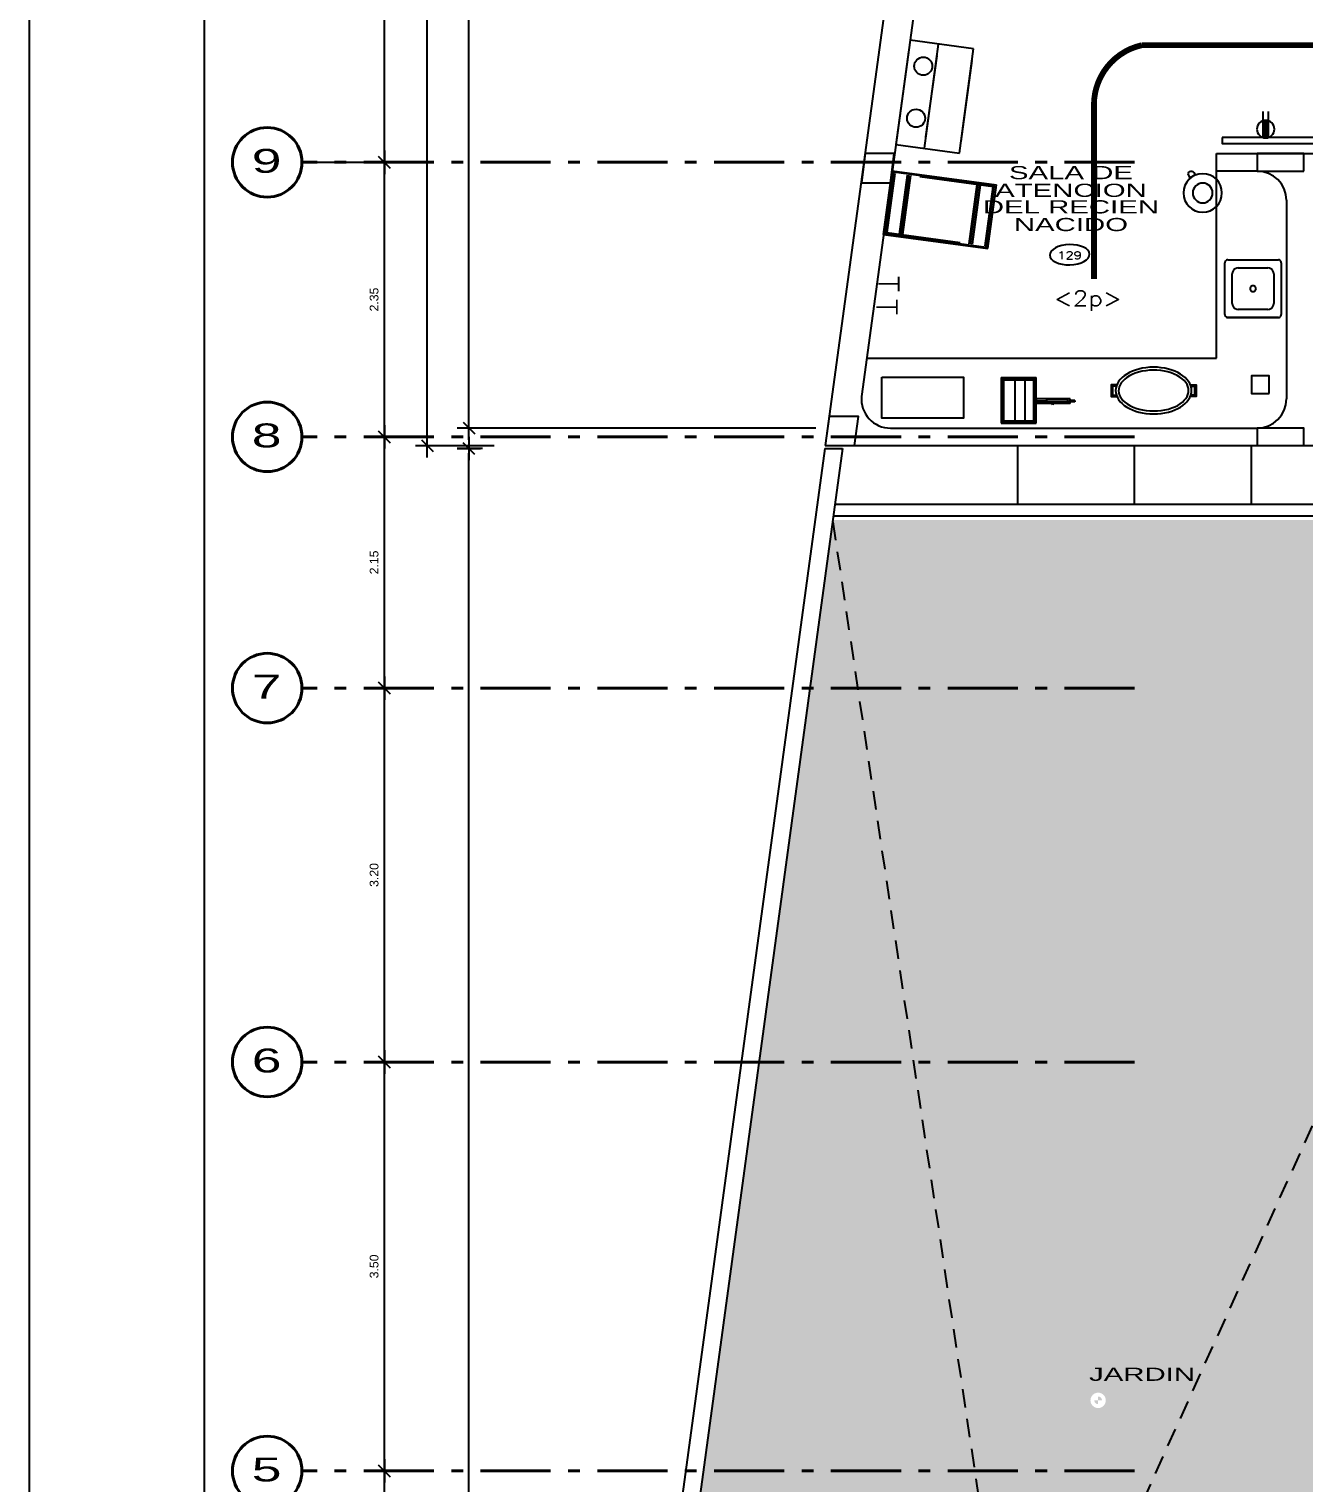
# Model space of a CAD drawing. Header units: millimetres. Extents: x 791 to 2661, y 209 to 602.
# Drawn here: x 1152.32 to 1163.23, y 530.95 to 543.39 of the extents above; entities that cross this region are included whole.
import ezdxf
from ezdxf.enums import TextEntityAlignment as Align

# ---------------------------------------------------------------- set-up
doc = ezdxf.new("R2010")
doc.units = ezdxf.units.MM
doc.header["$LTSCALE"] = 0.1
doc.header["$PDMODE"] = 3
for name, pattern in [('ACAD_ISO10W100', [18, 12, -3, 0, -3]), ('DASHDOT', [1, 0.5, -0.25, 0, -0.25]), ('DASHED2', [9.525, 6.35, -3.175]), ('HIDDEN', [9.525, 6.35, -3.175]), ('TRAZOS2', [0.375, 0.25, -0.125])]:
    doc.linetypes.add(name, pattern=pattern)
for name, color, linetype in [('01', 1, 'Continuous'), ('01-COTAS EJE', 1, 'Continuous'), ('02', 8, 'Continuous'), ('06', 1, 'Continuous'), ('1TEXTO-05', 5, 'Continuous'), ('COLUMNAS', 1, 'Continuous'), ('Equipamiento', 1, 'Continuous'), ('evacuacion', 70, 'TRAZOS2'), ('N-AMB', 2, 'Continuous'), ('Pisos', 253, 'Continuous'), ('PLANTAS', 85, 'Continuous'), ('Proyecciones', 9, 'HIDDEN'), ('Sanitarios', 1, 'Continuous'), ('texto seguridad', 120, 'Continuous')]:
    doc.layers.add(name, color=color, linetype=linetype)
doc.layers.add('EJES', color=1, linetype='DASHDOT', lineweight=40)
doc.styles.add('0', font='romans.SHX', dxfattribs={"width": 1.5})
doc.styles.add('LUNA', font='romans.shx', dxfattribs={"width": 1.5})
doc.styles.add('ROMANS', font='', dxfattribs={"oblique": 1, "height": 0.075})
doc.styles.get('ROMANS').set_extended_font_data('Arial')
doc.dimstyles.new('COTAS 50', dxfattribs={"dimscale": 2, "dimtxt": 1.5, "dimasz": 0.02, "dimexe": 0.05, "dimexo": 0.05, "dimgap": 0.025, "dimtad": 3, "dimzin": 4, "dimdsep": 46, "dimtxsty": 'ROMANS', "dimblk": 'LLL', "dimcen": 0, "dimdle": 0.18, "dimclrd": 256, "dimclre": 1, "dimclrt": 3, "dimadec": 0, "dimazin": 0, "dimtfac": 1, "dimtix": 1, "dimtofl": 0, "dimtmove": 1, "dimatfit": 3, "dimldrblk": 'OPEN90', "dimfxl": 0.18, "dimtolj": 1, "dimtzin": 0, "dimarcsym": 0})

# ---------------------------------------------------------------- blocks, each defined once
blk = doc.blocks.new('A$C0B1D1412')
for p, q in [((-0.271, 0.219), (-0.272, 0.212)), ((-0.272, 0.212), (-0.271, 0.219)), ((-0.272, -0.22), (-0.272, 0.212)), ((-0.272, 0.212), (-0.272, 0.212)), ((-0.272, 0.212), (-0.272, -0.22)), ((-0.268, 0.225), (-0.271, 0.219)), ((-0.271, 0.219), (-0.268, 0.225)), ((-0.264, 0.23), (-0.268, 0.225)), ((-0.268, 0.225), (-0.264, 0.23)), ((-0.259, 0.234), (-0.264, 0.23)), ((-0.264, 0.23), (-0.259, 0.234)), ((-0.253, 0.237), (-0.259, 0.234)), ((-0.246, 0.237), (-0.253, 0.237)), ((-0.246, 0.237), (0.196, 0.237)), ((-0.201, 0.137), (-0.203, 0.124)), ((-0.196, 0.149), (-0.201, 0.137)), ((-0.188, 0.16), (-0.196, 0.149)), ((-0.177, 0.168), (-0.188, 0.16)), ((-0.165, 0.173), (-0.177, 0.168)), ((-0.152, 0.175), (-0.165, 0.173)), ((-0.152, 0.175), (0.102, 0.175)), ((0.115, 0.173), (0.102, 0.175)), ((0.127, 0.168), (0.115, 0.173)), ((0.138, 0.16), (0.127, 0.168)), ((0.146, 0.149), (0.138, 0.16)), ((0.151, 0.137), (0.146, 0.149)), ((0.153, 0.124), (0.151, 0.137)), ((0.203, 0.237), (0.196, 0.237)), ((0.209, 0.234), (0.203, 0.237)), ((0.214, 0.23), (0.209, 0.234)), ((0.218, 0.225), (0.214, 0.23)), ((0.221, 0.219), (0.218, 0.225)), ((0.222, 0.212), (0.221, 0.219)), ((0.222, 0.212), (0.222, -0.22)), ((-0.203, -0.13), (-0.203, 0.124)), ((-0.203, 0.124), (-0.203, 0.124)), ((-0.047, 0.009), (-0.05, 0.003)), ((-0.05, 0.003), (-0.05, -0.003)), ((-0.043, 0.015), (-0.047, 0.009)), ((-0.038, 0.019), (-0.043, 0.015)), ((-0.032, 0.021), (-0.038, 0.019)), ((-0.025, 0.022), (-0.032, 0.021)), ((-0.018, 0.021), (-0.025, 0.022)), ((-0.012, 0.019), (-0.018, 0.021)), ((-0.007, 0.015), (-0.012, 0.019)), ((-0.003, 0.009), (-0.007, 0.015)), ((0, 0.003), (-0.003, 0.009)), ((0, -0.003), (0, 0.003)), ((0.153, 0.124), (0.153, -0.13)), ((-0.05, -0.003), (-0.05, -0.003)), ((-0.05, -0.003), (-0.05, -0.01)), ((-0.05, -0.01), (-0.047, -0.016)), ((-0.047, -0.016), (-0.043, -0.021)), ((-0.043, -0.021), (-0.038, -0.025)), ((-0.038, -0.025), (-0.032, -0.028)), ((-0.032, -0.028), (-0.025, -0.029)), ((-0.025, -0.029), (-0.018, -0.028)), ((-0.018, -0.028), (-0.012, -0.025)), ((-0.012, -0.025), (-0.007, -0.021)), ((-0.007, -0.021), (-0.003, -0.016)), ((-0.003, -0.016), (0, -0.01)), ((0, -0.01), (0, -0.003)), ((-0.272, -0.22), (-0.271, -0.226)), ((-0.271, -0.226), (-0.268, -0.232)), ((-0.268, -0.232), (-0.264, -0.238)), ((-0.264, -0.238), (-0.259, -0.242)), ((-0.259, -0.242), (-0.253, -0.244)), ((-0.253, -0.244), (-0.246, -0.245)), ((0.196, -0.245), (-0.246, -0.245)), ((-0.203, -0.13), (-0.201, -0.143)), ((-0.201, -0.143), (-0.196, -0.156)), ((-0.196, -0.156), (-0.188, -0.166)), ((-0.188, -0.166), (-0.177, -0.174)), ((-0.177, -0.174), (-0.165, -0.179)), ((-0.165, -0.179), (-0.152, -0.181)), ((0.102, -0.181), (-0.152, -0.181)), ((0.102, -0.181), (0.115, -0.179)), ((0.115, -0.179), (0.127, -0.174)), ((0.127, -0.174), (0.138, -0.166)), ((0.138, -0.166), (0.146, -0.156)), ((0.146, -0.156), (0.151, -0.143)), ((0.151, -0.143), (0.153, -0.13)), ((0.153, -0.13), (0.153, -0.13)), ((0.196, -0.245), (0.203, -0.244)), ((0.203, -0.244), (0.209, -0.242)), ((0.209, -0.242), (0.214, -0.238)), ((0.214, -0.238), (0.218, -0.232)), ((0.218, -0.232), (0.221, -0.226)), ((0.221, -0.226), (0.222, -0.22)), ((0.222, -0.22), (0.222, -0.22))]:
    blk.add_line(p, q)
blk = doc.blocks.new('LLL')
for p, q in [((2.5, 0), (-2.5, 0)), ((0, 2.5), (0, -2.5))]:
    blk.add_line(p, q)
at = {"color": 3}
blk.add_line((-1.25, -1.25), (1.25, 1.25), dxfattribs=at)
at = {"layer": 'Defpoints', "color": 0, "linetype": 'ByBlock'}
blk.add_point((0, 0), dxfattribs=at)
blk.add_point((0, 0), dxfattribs=at)
blk = doc.blocks.new('*D160')
at = {"layer": '01-COTAS EJE', "color": 1, "lineweight": -2, "ltscale": 0.15, "transparency": 16777216}
for p, q in [((1155.508, 531.054), (1155.258, 531.054)), ((1155.608, 529.704), (1155.258, 529.704))]:
    blk.add_line(p, q, dxfattribs=at)
at = {"layer": '01-COTAS EJE', "lineweight": -2, "ltscale": 0.15, "transparency": 16777216}
blk.add_line((1155.358, 529.744), (1155.358, 531.014), dxfattribs=at)
at = {"layer": 'Defpoints', "color": 0, "ltscale": 0.15, "transparency": 16777216}
for p in [(1155.358, 531.054), (1155.608, 531.054), (1155.708, 529.704)]:
    blk.add_point(p, dxfattribs=at)
at = {"layer": '01-COTAS EJE', "lineweight": -2, "ltscale": 0.15, "transparency": 16777216, "xscale": 0.04, "yscale": 0.04, "zscale": 0.04}
for p, rotation in [((1155.358, 531.054), 90), ((1155.358, 529.704), 270)]:
    blk.add_blockref('LLL', p, dxfattribs=dict(at, rotation=rotation))
at = {"layer": '01-COTAS EJE', "color": 3, "ltscale": 0.15, "transparency": 16777216, "insert": (1155.27, 530.379), "char_height": 0.075, "attachment_point": 5, "rotation": 90, "style": 'ROMANS'}
blk.add_mtext('\\A1;1.35', dxfattribs=at)
blk = doc.blocks.new('_OPEN90')
at = {"color": 0, "linetype": 'ByBlock', "ltscale": 0.7}
for p, q in [((0, 0), (-1, 0)), ((-0.5, 0.5), (0, 0)), ((0, 0), (-0.5, -0.5))]:
    blk.add_line(p, q, dxfattribs=at)
blk = doc.blocks.new('*D161')
at = {"layer": '01-COTAS EJE', "color": 1, "lineweight": -2, "ltscale": 0.15, "transparency": 16777216}
for p, q in [((1155.283, 534.554), (1155.258, 534.554)), ((1155.508, 531.054), (1155.258, 531.054))]:
    blk.add_line(p, q, dxfattribs=at)
at = {"layer": '01-COTAS EJE', "lineweight": -2, "ltscale": 0.15, "transparency": 16777216}
blk.add_line((1155.358, 531.094), (1155.358, 534.514), dxfattribs=at)
at = {"layer": 'Defpoints', "color": 0, "ltscale": 0.15, "transparency": 16777216}
for p in [(1155.358, 534.554), (1155.383, 534.554), (1155.608, 531.054)]:
    blk.add_point(p, dxfattribs=at)
at = {"layer": '01-COTAS EJE', "lineweight": -2, "ltscale": 0.15, "transparency": 16777216, "xscale": 0.04, "yscale": 0.04, "zscale": 0.04}
for p, rotation in [((1155.358, 534.554), 90), ((1155.358, 531.054), 270)]:
    blk.add_blockref('LLL', p, dxfattribs=dict(at, rotation=rotation))
at = {"layer": '01-COTAS EJE', "color": 3, "ltscale": 0.15, "transparency": 16777216, "insert": (1155.27, 532.804), "char_height": 0.075, "attachment_point": 5, "rotation": 90, "style": 'ROMANS'}
blk.add_mtext('\\A1;3.50', dxfattribs=at)
blk = doc.blocks.new('*D162')
at = {"layer": '01-COTAS EJE', "lineweight": -2, "ltscale": 0.15, "transparency": 16777216}
blk.add_line((1155.358, 534.594), (1155.358, 537.714), dxfattribs=at)
at = {"layer": '01-COTAS EJE', "color": 1, "lineweight": -2, "ltscale": 0.15, "transparency": 16777216}
blk.add_line((1155.283, 534.554), (1155.258, 534.554), dxfattribs=at)
at = {"layer": 'Defpoints', "color": 0, "ltscale": 0.15, "transparency": 16777216}
for p in [(1155.358, 537.754), (1155.358, 537.754), (1155.383, 534.554)]:
    blk.add_point(p, dxfattribs=at)
at = {"layer": '01-COTAS EJE', "lineweight": -2, "ltscale": 0.15, "transparency": 16777216, "xscale": 0.04, "yscale": 0.04, "zscale": 0.04}
for p, rotation in [((1155.358, 537.754), 90), ((1155.358, 534.554), 270)]:
    blk.add_blockref('LLL', p, dxfattribs=dict(at, rotation=rotation))
at = {"layer": '01-COTAS EJE', "color": 3, "ltscale": 0.15, "transparency": 16777216, "insert": (1155.27, 536.154), "char_height": 0.075, "attachment_point": 5, "rotation": 90, "style": 'ROMANS'}
blk.add_mtext('\\A1;3.20', dxfattribs=at)
blk = doc.blocks.new('*D163')
at = {"layer": '01-COTAS EJE', "color": 1, "lineweight": -2, "ltscale": 0.15, "transparency": 16777216}
blk.add_line((1155.358, 539.904), (1155.258, 539.904), dxfattribs=at)
at = {"layer": '01-COTAS EJE', "lineweight": -2, "ltscale": 0.15, "transparency": 16777216}
blk.add_line((1155.358, 537.794), (1155.358, 539.864), dxfattribs=at)
at = {"layer": 'Defpoints', "color": 0, "ltscale": 0.15, "transparency": 16777216}
for p in [(1155.358, 539.904), (1155.458, 539.904), (1155.358, 537.754)]:
    blk.add_point(p, dxfattribs=at)
at = {"layer": '01-COTAS EJE', "lineweight": -2, "ltscale": 0.15, "transparency": 16777216, "xscale": 0.04, "yscale": 0.04, "zscale": 0.04}
for p, rotation in [((1155.358, 539.904), 90), ((1155.358, 537.754), 270)]:
    blk.add_blockref('LLL', p, dxfattribs=dict(at, rotation=rotation))
at = {"layer": '01-COTAS EJE', "color": 3, "ltscale": 0.15, "transparency": 16777216, "insert": (1155.27, 538.829), "char_height": 0.075, "attachment_point": 5, "rotation": 90, "style": 'ROMANS'}
blk.add_mtext('\\A1;2.15', dxfattribs=at)
blk = doc.blocks.new('*D202')
at = {"layer": '01-COTAS EJE', "color": 1, "lineweight": -2, "ltscale": 0.15, "transparency": 16777216}
for p, q in [((1154.752, 542.254), (1155.458, 542.254)), ((1155.358, 539.904), (1155.258, 539.904))]:
    blk.add_line(p, q, dxfattribs=at)
at = {"layer": '01-COTAS EJE', "lineweight": -2, "ltscale": 0.15, "transparency": 16777216}
blk.add_line((1155.358, 539.944), (1155.358, 542.214), dxfattribs=at)
at = {"layer": 'Defpoints', "color": 0, "ltscale": 0.15, "transparency": 16777216}
for p in [(1154.652, 542.254), (1155.358, 542.254), (1155.458, 539.904)]:
    blk.add_point(p, dxfattribs=at)
at = {"layer": '01-COTAS EJE', "lineweight": -2, "ltscale": 0.15, "transparency": 16777216, "xscale": 0.04, "yscale": 0.04, "zscale": 0.04}
for p, rotation in [((1155.358, 542.254), 90), ((1155.358, 539.904), 270)]:
    blk.add_blockref('LLL', p, dxfattribs=dict(at, rotation=rotation))
at = {"layer": '01-COTAS EJE', "color": 3, "ltscale": 0.15, "transparency": 16777216, "insert": (1155.27, 541.079), "char_height": 0.075, "attachment_point": 5, "rotation": 90, "style": 'ROMANS'}
blk.add_mtext('\\A1;2.35', dxfattribs=at)
blk = doc.blocks.new('*D203')
at = {"layer": '01-COTAS EJE', "lineweight": -2, "ltscale": 0.15, "transparency": 16777216}
blk.add_line((1155.358, 542.294), (1155.358, 545.164), dxfattribs=at)
at = {"layer": '01-COTAS EJE', "color": 1, "lineweight": -2, "ltscale": 0.15, "transparency": 16777216}
blk.add_line((1154.752, 542.254), (1155.458, 542.254), dxfattribs=at)
at = {"layer": 'Defpoints', "color": 0, "ltscale": 0.15, "transparency": 16777216}
for p in [(1155.358, 545.204), (1155.358, 545.204), (1154.652, 542.254)]:
    blk.add_point(p, dxfattribs=at)
at = {"layer": '01-COTAS EJE', "lineweight": -2, "ltscale": 0.15, "transparency": 16777216, "xscale": 0.04, "yscale": 0.04, "zscale": 0.04}
for p, rotation in [((1155.358, 545.204), 90), ((1155.358, 542.254), 270)]:
    blk.add_blockref('LLL', p, dxfattribs=dict(at, rotation=rotation))
at = {"layer": '01-COTAS EJE', "color": 3, "ltscale": 0.15, "transparency": 16777216, "insert": (1155.27, 543.729), "char_height": 0.075, "attachment_point": 5, "rotation": 90, "style": 'ROMANS'}
blk.add_mtext('\\A1;2.95', dxfattribs=at)
blk = doc.blocks.new('*D165')
at = {"layer": '01-COTAS EJE', "color": 1, "lineweight": -2, "ltscale": 0.15, "transparency": 16777216}
for p, q in [((1156.404, 548.538), (1155.625, 548.538)), ((1156.299, 539.829), (1155.625, 539.829))]:
    blk.add_line(p, q, dxfattribs=at)
at = {"layer": '01-COTAS EJE', "lineweight": -2, "ltscale": 0.15, "transparency": 16777216}
blk.add_line((1155.725, 539.869), (1155.725, 548.498), dxfattribs=at)
at = {"layer": 'Defpoints', "color": 0, "ltscale": 0.15, "transparency": 16777216}
for p in [(1155.725, 548.538), (1156.504, 548.538), (1156.399, 539.829)]:
    blk.add_point(p, dxfattribs=at)
at = {"layer": '01-COTAS EJE', "lineweight": -2, "ltscale": 0.15, "transparency": 16777216, "xscale": 0.04, "yscale": 0.04, "zscale": 0.04}
for p, rotation in [((1155.725, 548.538), 90), ((1155.725, 539.829), 270)]:
    blk.add_blockref('LLL', p, dxfattribs=dict(at, rotation=rotation))
at = {"layer": '01-COTAS EJE', "color": 3, "ltscale": 0.15, "transparency": 16777216, "insert": (1155.636, 544.184), "char_height": 0.075, "attachment_point": 5, "rotation": 90, "style": 'ROMANS'}
blk.add_mtext('\\A1;8.71', dxfattribs=at)
blk = doc.blocks.new('*D206')
at = {"layer": '01-COTAS EJE', "color": 1, "lineweight": -2, "ltscale": 0.15, "transparency": 16777216}
for p, q in [((1156.197, 539.804), (1155.982, 539.804)), ((1156.311, 518.758), (1155.982, 518.758))]:
    blk.add_line(p, q, dxfattribs=at)
at = {"layer": '01-COTAS EJE', "lineweight": -2, "ltscale": 0.15, "transparency": 16777216}
blk.add_line((1156.082, 518.798), (1156.082, 539.764), dxfattribs=at)
at = {"layer": 'Defpoints', "color": 0, "ltscale": 0.15, "transparency": 16777216}
for p in [(1156.082, 539.804), (1156.297, 539.804), (1156.411, 518.758)]:
    blk.add_point(p, dxfattribs=at)
at = {"layer": '01-COTAS EJE', "lineweight": -2, "ltscale": 0.15, "transparency": 16777216, "xscale": 0.04, "yscale": 0.04, "zscale": 0.04}
for p, rotation in [((1156.082, 539.804), 90), ((1156.082, 518.758), 270)]:
    blk.add_blockref('LLL', p, dxfattribs=dict(at, rotation=rotation))
at = {"layer": '01-COTAS EJE', "color": 3, "ltscale": 0.15, "transparency": 16777216, "insert": (1155.994, 529.281), "char_height": 0.075, "attachment_point": 5, "rotation": 90, "style": 'ROMANS'}
blk.add_mtext('\\A1;21.05', dxfattribs=at)
blk = doc.blocks.new('*D207')
at = {"layer": '01-COTAS EJE', "color": 1, "lineweight": -2, "ltscale": 0.15, "transparency": 16777216}
for p, q in [((1160.187, 548.288), (1155.982, 548.288)), ((1159.053, 539.979), (1155.982, 539.979))]:
    blk.add_line(p, q, dxfattribs=at)
at = {"layer": '01-COTAS EJE', "lineweight": -2, "ltscale": 0.15, "transparency": 16777216}
blk.add_line((1156.082, 540.019), (1156.082, 548.248), dxfattribs=at)
at = {"layer": 'Defpoints', "color": 0, "ltscale": 0.15, "transparency": 16777216}
for p in [(1156.082, 548.288), (1160.287, 548.288), (1159.153, 539.979)]:
    blk.add_point(p, dxfattribs=at)
at = {"layer": '01-COTAS EJE', "lineweight": -2, "ltscale": 0.15, "transparency": 16777216, "xscale": 0.04, "yscale": 0.04, "zscale": 0.04}
for p, rotation in [((1156.082, 548.288), 90), ((1156.082, 539.979), 270)]:
    blk.add_blockref('LLL', p, dxfattribs=dict(at, rotation=rotation))
at = {"layer": '01-COTAS EJE', "color": 3, "ltscale": 0.15, "transparency": 16777216, "insert": (1155.993, 544.134), "char_height": 0.075, "attachment_point": 5, "rotation": 90, "style": 'ROMANS'}
blk.add_mtext('\\A1;8.31', dxfattribs=at)
blk = doc.blocks.new('MP-3')
for points in [[(-0.315, 0.05), (-0.363, 0.05), (-0.363, -0.05), (-0.315, -0.05)], [(-0.319, 0.037), (-0.351, 0.037), (-0.351, -0.038), (-0.319, -0.038)], [(0.315, 0.05), (0.363, 0.05), (0.363, -0.05), (0.315, -0.05)], [(0.319, 0.037), (0.351, 0.037), (0.351, -0.038), (0.319, -0.038)]]:
    blk.add_lwpolyline(points)
blk.add_ellipse((0, 0), major_axis=(-0.325, 0), ratio=0.615385)
blk.add_open_spline([(-0.3, 0), (-0.3, -0.044), (-0.268, -0.092), (-0.144, -0.161), (-0.055, -0.179), (0.117, -0.169), (0.198, -0.14), (0.294, -0.059), (0.309, -0.012), (0.28, 0.077), (0.23, 0.122), (0.084, 0.175), (-0.01, 0.182), (-0.174, 0.151), (-0.242, 0.113), (-0.292, 0.046), (-0.3, 0.023), (-0.3, 0)], degree=3, knots=[0, 0, 0, 0, 0.835671, 0.835671, 1.671343, 1.671343, 2.507014, 2.507014, 3.342685, 3.342685, 4.178357, 4.178357, 5.014028, 5.014028, 5.849699, 5.849699, 6.283185, 6.283185, 6.283185, 6.283185])
blk = doc.blocks.new('A$C3D365D2C')
at = {"layer": 'Equipamiento'}
blk.add_blockref('MP-3', (0.363, 0.2), dxfattribs=at)
blk = doc.blocks.new('A$C79231AB1')
for p, q in [((0, 0.55), (0.9, 0.55)), ((0, 0), (0, 0.55)), ((0.015, 0.55), (0.015, 0)), ((0.885, 0.54), (0.015, 0.54)), ((0.025, 0.53), (0.025, 0.02)), ((0.132, 0.53), (0.132, 0.02)), ((0.141, 0.53), (0.141, 0.02)), ((0.154, 0.53), (0.154, 0.02)), ((0.162, 0.53), (0.162, 0.02)), ((0.737, 0.02), (0.737, 0.53)), ((0.746, 0.02), (0.746, 0.53)), ((0.762, 0.02), (0.762, 0.53)), ((0.767, 0.02), (0.767, 0.53)), ((0.875, 0.02), (0.875, 0.53)), ((0.885, 0), (0.885, 0.55)), ((0.9, 0), (0.9, 0.55)), ((0, 0), (0.9, 0)), ((0.015, 0.01), (0.885, 0.01))]:
    blk.add_line(p, q)
at = {"linetype": 'HIDDEN'}
for p, q in [((0.875, 0.53), (0.025, 0.53)), ((0.025, 0.02), (0.875, 0.02))]:
    blk.add_line(p, q, dxfattribs=at)
blk = doc.blocks.new('CC-2')
at = {"layer": 'Equipamiento', "color": 6, "rotation": 270}
blk.add_blockref('A$C79231AB1', (-0.581, 1.103), dxfattribs=at)
blk = doc.blocks.new('D-7')
blk.add_lwpolyline([(-0.222, 0.083), (-0.236, 0.104, 0.414214), (-0.271, 0.111), (-0.271, 0.111, 0.414214), (-0.278, 0.076), (-0.264, 0.055)], format="xyb", close=True)
for radius in [0.165, 0.085]:
    blk.add_circle((-0.151, -0.068), radius)
blk = doc.blocks.new('BALANZA-MESA')
at = {"linetype": 'Continuous'}
for p, q in [((0, 0.195), (-0.3, 0.195)), ((-0.3, -0.195), (-0.3, 0.195)), ((-0.01, 0.195), (-0.29, 0.195)), ((-0.29, -0.185), (-0.29, 0.1901)), ((-0.01, 0.185), (-0.29, 0.185)), ((-0.28, -0.175), (-0.28, 0.185)), ((-0.02, 0.175), (-0.28, 0.175)), ((-0.2075, -0.175), (-0.2075, 0.185)), ((-0.1214, -0.175), (-0.1214, 0.185)), ((-0.02, 0.185), (-0.02, -0.175)), ((-0.01, 0.1901), (-0.01, -0.185)), ((0, 0.195), (0, -0.195)), ((-0.5916, 0.0127), (-0.3013, 0.0127)), ((-0.5916, -0.0273), (-0.5916, 0.0127)), ((-0.5716, 0.0027), (-0.3916, 0.0027)), ((-0.5716, -0.0173), (-0.5716, 0.0027)), ((-0.3916, -0.0173), (-0.3916, 0.0027)), ((-0.3013, 0.0127), (-0.3013, -0.0273)), ((-0.6316, -0.0023), (-0.6316, -0.0123)), ((-0.6316, -0.0023), (-0.5916, -0.0023)), ((-0.6316, -0.0123), (-0.5916, -0.0123)), ((-0.5716, -0.0073), (-0.5916, -0.0073)), ((-0.5916, -0.0173), (-0.3013, -0.0173)), ((-0.5916, -0.0173), (-0.3013, -0.0173)), ((-0.5916, -0.0273), (-0.3013, -0.0273)), ((-0.5716, -0.0173), (-0.3916, -0.0173)), ((-0.4555, -0.0353), (-0.4416, -0.0273)), ((-0.4416, -0.0273), (-0.4277, -0.0353)), ((-0.3916, -0.0073), (-0.3013, -0.0073)), ((0, -0.195), (-0.3, -0.195)), ((-0.01, -0.185), (-0.29, -0.185)), ((-0.02, -0.175), (-0.28, -0.175))]:
    blk.add_line(p, q, dxfattribs=at)
blk = doc.blocks.new('W-5')
at = {"layer": 'Equipamiento', "rotation": 180}
blk.add_blockref('BALANZA-MESA', (-0.979, -0.059), dxfattribs=at)
blk = doc.blocks.new('N-2')
at = {"layer": 'Equipamiento'}
blk.add_lwpolyline([(0.307, -0.151), (0.357, -0.151), (0.357, 0.649), (0.307, 0.649)], close=True, dxfattribs=at)
blk = doc.blocks.new('TOM-2')
blk.add_hatch(color=256).paths.add_polyline_path([(-0.013, -0.023, 0.076321), (-0.01, 0, 0.076321), (-0.013, 0.022), (-0.157, 0.022, 0.076321), (-0.16, 0, 0.076321), (-0.157, -0.023)])
for p, q in [((-0.013, 0.022), (-0.237, 0.022)), ((-0.013, -0.023), (-0.237, -0.023))]:
    blk.add_line(p, q)
blk.add_circle((-0.085, 0), 0.075)
blk = doc.blocks.new('TOA')
at = {"layer": 'Equipamiento', "rotation": 270}
blk.add_blockref('TOM-2', (0.042, -0.375), dxfattribs=at)
blk = doc.blocks.new('A$C526216D4')
at = {"layer": 'Equipamiento', "xscale": -1}
blk.add_blockref('TOA', (0.092, 0.365), dxfattribs=at)
blk = doc.blocks.new('CC-1')
for p, q in [((0.976, -0.133), (0.076, -0.133)), ((0.076, -0.133), (0.076, -0.683)), ((0.876, -0.133), (0.176, -0.133)), ((0.976, -0.683), (0.976, -0.133)), ((0.976, -0.436), (0.076, -0.436)), ((0.876, -0.436), (0.176, -0.436)), ((0.076, -0.683), (0.976, -0.683)), ((0.176, -0.683), (0.876, -0.683))]:
    blk.add_line(p, q)
at = {"layer": 'Equipamiento', "color": 2}
for centre in [(0.281, -0.541), (0.731, -0.541)]:
    blk.add_circle(centre, 0.0774, dxfattribs=at)
blk = doc.blocks.new('A$C7AB06459')
at = {"layer": 'Equipamiento', "color": 2}
blk.add_blockref('CC-1', (-0.076, 0.683), dxfattribs=at)

msp = doc.modelspace()

# ---------------------------------------------------------------- hatches: boundary and pattern name
at = {"layer": 'PLANTAS'}
h = msp.add_hatch(dxfattribs=at)
h.set_pattern_fill('AR-SAND', color=256, scale=0.005, angle=90, style=0)
h.set_pattern_definition([(127.5, (1405.35437, 573.65679), (-0.24470662, -0.00800016), [0, -0.19304, 0, -0.2159, 0, -0.206375]), (97.5, (1405.35437, 573.6568), (-0.35841255, 0.22476164), [0, -0.10414, 0, -0.17399, 0, -0.066675]), (57.5, (1405.35437, 573.50058), (-0.0007186, 0.39549619), [0, -0.0635, 0, -0.2286, 0, -0.29845]), (47.5, (1405.35437, 573.50058), (-0.11146466, 0.38177823), [0, -0.03175, 0, -0.14986, 0, -0.17145])])
h.paths.add_polyline_path([(1165.6464, 539.1941), (1159.1977, 539.1941), (1160.8007, 528.4721)])
h.paths.add_polyline_path([(1161.5351, 531.6583, -1), (1161.4036, 531.6583, -1)], flags=16)
h.paths.add_polyline_path([(1161.4694, 531.6912, -0.4142136), (1161.5022, 531.6583), (1161.4694, 531.6583), (1161.4694, 531.6254, -0.4142136), (1161.4365, 531.6583), (1161.4694, 531.6583)], flags=0)
h.paths.add_polyline_path([(1167.1464, 533.9441), (1165.6464, 533.9441), (1165.6464, 539.1941), (1160.8007, 528.4721), (1162.2464, 518.8027), (1162.2464, 530.4141), (1167.1464, 530.4141)])
h.paths.add_polyline_path([(1159.1977, 539.1941), (1156.4106, 518.7579), (1160.8007, 528.4721)])
h.paths.add_polyline_path([(1160.8007, 528.4721), (1156.4106, 518.7579), (1162.2464, 518.8027)])
h.paths.add_polyline_path([(1161.494, 539.3335), (1162.954, 539.3335), (1162.954, 539.2414), (1161.494, 539.2414)], flags=9)
h.paths.add_polyline_path([(1161.5172, 531.6836), (1162.1199, 531.6836), (1162.1199, 531.7766), (1161.5172, 531.7766)], flags=24)
h.paths.add_polyline_path([(1161.3626, 531.7948), (1162.3279, 531.7948), (1162.3279, 531.9664), (1161.3626, 531.9664)], flags=24)
h.paths.add_polyline_path([(1163.957, 530.6983), (1165.4171, 530.6983), (1165.4171, 530.6062), (1163.957, 530.6062)], flags=24)
h.paths.add_polyline_path([(1166.8792, 531.7421), (1166.8792, 533.2021), (1166.9713, 533.2021), (1166.9713, 531.7421)], flags=24)
h.paths.add_polyline_path([(1161.9669, 523.5314), (1161.9669, 524.9914), (1162.059, 524.9914), (1162.059, 523.5314)], flags=24)

# ---------------------------------------------------------------- linework, layer by layer
msp.add_lwpolyline([(1212.3155, 508.304), (1212.3155, 554.004), (1152.3155, 554.004), (1152.3155, 508.304)], close=True)
at = {"layer": '01'}
msp.add_line((1159.2025, 539.2291), (1165.6814, 539.2291), dxfattribs=at)
at = {"layer": '02'}
for p, q in [((1162.4814, 540.5791), (1162.4814, 542.1791)), ((1159.4876, 540.5791), (1162.4814, 540.5791))]:
    msp.add_line(p, q, dxfattribs=at)
at = {"layer": '06'}
for p, q in [((1160.3208, 548.5384), (1159.133, 539.8291)), ((1160.5101, 548.0766), (1159.4426, 540.2498)), ((1162.4814, 542.1791), (1162.4814, 542.3291)), ((1162.4814, 542.3291), (1165.1814, 542.3291)), ((1162.8314, 542.1791), (1162.4814, 542.1791)), ((1163.0814, 541.9291), (1163.0814, 540.2291)), ((1159.6918, 539.9791), (1162.8314, 539.9791)), ((1159.1295, 539.8041), (1156.2385, 518.6066)), ((1159.2809, 539.8041), (1156.4106, 518.7579)), ((1159.1295, 539.8041), (1159.2809, 539.8041)), ((1159.133, 539.8291), (1166.2814, 539.8291))]:
    msp.add_line(p, q, dxfattribs=at)
at = {"layer": '06', "color": 6}
msp.add_lwpolyline([(1210.8155, 509.804), (1210.8155, 552.504), (1153.8155, 552.504), (1153.8155, 509.804)], close=True, dxfattribs=at)
at = {"layer": '06'}
for centre, start, end in [((1162.8314, 541.9291), 0, 90), ((1159.6918, 540.2291), 175.26479, 270), ((1162.8314, 540.2291), 270, 0)]:
    msp.add_arc(centre, 0.25, start, end, dxfattribs=at)
at = {"layer": 'COLUMNAS', "ltscale": 0.15}
for points in [[(1159.4421, 542.0791), (1159.6921, 542.0791), (1159.7239, 542.3291), (1159.4739, 542.3291)], [(1163.2314, 542.1791), (1163.2314, 542.3291), (1162.8314, 542.3291), (1162.8314, 542.1791)], [(1159.133, 539.8291), (1159.383, 539.8291), (1159.417, 540.0791), (1159.167, 540.0791)], [(1163.2314, 539.8291), (1163.2314, 539.9791), (1162.8314, 539.9791), (1162.8314, 539.8291)]]:
    msp.add_lwpolyline(points, close=True, dxfattribs=at)
at = {"layer": 'EJES', "linetype": 'ACAD_ISO10W100', "ltscale": 0.5}
for p, q in [((1161.7814, 542.2541), (1154.6523, 542.2541)), ((1161.7814, 539.9041), (1154.6523, 539.9041)), ((1161.7814, 537.7541), (1154.6523, 537.7541)), ((1161.7814, 534.5541), (1154.6523, 534.5541)), ((1161.7814, 531.0541), (1154.6523, 531.0541))]:
    msp.add_line(p, q, dxfattribs=at)
at = {"layer": 'EJES', "color": 2, "linetype": 'Continuous'}
for centre in [(1154.3547, 542.2541), (1154.3547, 539.9041), (1154.3547, 537.7541), (1154.3547, 534.5541), (1154.3547, 531.0541)]:
    msp.add_circle(centre, 0.2976, dxfattribs=at)
at = {"layer": 'Equipamiento', "const_width": 0.015}
for points in [[(1159.7616, 541.276), (1159.7616, 541.151)], [(1159.5866, 541.2135), (1159.7616, 541.2135)], [(1159.5702, 541.015), (1159.7452, 541.015)], [(1159.7452, 541.0775), (1159.7452, 540.9525)]]:
    msp.add_lwpolyline(points, dxfattribs=at)
at = {"layer": 'Equipamiento'}
for points in [[(1159.6171, 540.4141), (1160.3171, 540.4141), (1160.3171, 540.0641), (1159.6171, 540.0641)], [(1162.9323, 540.2753), (1162.9323, 540.4253), (1162.7823, 540.4253), (1162.7823, 540.2753)]]:
    msp.add_lwpolyline(points, close=True, dxfattribs=at)
at = {"layer": 'evacuacion', "linetype": 'DASHED2', "ltscale": 0.2, "const_width": 0.05}
msp.add_lwpolyline([(1161.4334, 541.2552), (1161.4334, 542.7457, -0.351048), (1161.8421, 543.2561), (1165.1188, 543.2561)], format="xyb", dxfattribs=at)
at = {"layer": 'N-AMB', "ltscale": 0.5, "extrusion": (0, 0, -1)}
msp.add_ellipse((1161.2257, 541.4632), major_axis=(-0.1707, -0.0044), ratio=0.5069872, dxfattribs=at)
at = {"layer": 'Pisos'}
for p, q in [((1160.7814, 539.3291), (1160.7814, 539.8291)), ((1161.7814, 539.3291), (1161.7814, 539.8291)), ((1162.7814, 539.3291), (1162.7814, 539.8291)), ((1159.2161, 539.3291), (1165.7814, 539.3291))]:
    msp.add_line(p, q, dxfattribs=at)
at = {"layer": 'Proyecciones', "ltscale": 0.25}
for p, q in [((1165.6464, 539.1941), (1156.4106, 518.7579)), ((1162.2464, 518.8027), (1159.1977, 539.1941))]:
    msp.add_line(p, q, dxfattribs=at)

# ---------------------------------------------------------------- block references
at = {"layer": '1TEXTO-05', "rotation": 262.2336718219253}
msp.add_blockref('A$C7AB06459', (1159.8585, 543.2992), dxfattribs=at)
at = {"layer": '1TEXTO-05', "xscale": -1, "rotation": 180}
msp.add_blockref('W-5', (1161.6173, 540.1582), dxfattribs=at)
at = {"layer": '1TEXTO-05', "xscale": -1}
msp.add_blockref('A$C3D365D2C', (1162.3073, 540.1006), dxfattribs=at)
at = {"layer": 'Equipamiento'}
msp.add_blockref('A$C526216D4', (1162.854, 542.4633), dxfattribs=at)
for name, p, rotation in [('N-2', (1162.6821, 542.7725), 270), ('CC-2', (1160.8032, 542.0641), 82.23367182191069)]:
    msp.add_blockref(name, p, dxfattribs=dict(at, rotation=rotation))
at = {"layer": 'Equipamiento', "xscale": -1, "rotation": 65.09566331293377}
msp.add_blockref('D-7', (1162.2395, 541.8836), dxfattribs=at)
at = {"layer": 'Sanitarios', "rotation": 89.99999999999999}
msp.add_blockref('A$C0B1D1412', (1162.7924, 541.1977), dxfattribs=at)

# ---------------------------------------------------------------- texts
at = {"layer": '1TEXTO-05', "style": 'ROMANS', "width": 1.6}
for s, p in [('SALA DE', (1161.2365, 542.1097)), ('ATENCION', (1161.2365, 541.9583)), ('DEL RECIEN', (1161.2365, 541.8168)), ('NACIDO', (1161.2365, 541.6653)), ('JARDIN', (1161.8453, 531.8253))]:
    msp.add_text(s, height=0.1125, dxfattribs=at).set_placement(p, align=Align.CENTER)
at = {"layer": 'EJES', "color": 3, "style": 'ROMANS', "width": 1.6}
for s, p in [('9', (1154.3496, 542.1644)), ('8', (1154.3496, 539.8144)), ('7', (1154.3496, 537.6644)), ('6', (1154.3496, 534.4644)), ('5', (1154.3496, 530.9644))]:
    msp.add_text(s, height=0.2046, dxfattribs=at).set_placement(p, align=Align.CENTER)
at = {"layer": 'N-AMB', "color": 3, "ltscale": 0.5, "style": '0', "width": 1.2}
msp.add_text('129', height=0.06743, dxfattribs=at).set_placement((1161.2251, 541.4578), align=Align.MIDDLE)
at = {"layer": 'texto seguridad', "style": 'LUNA', "width": 1.2}
msp.add_text('<2p>', height=0.1296, dxfattribs=at).set_placement((1161.0914, 541.0248, -0.4064))

# ---------------------------------------------------------------- dimensions: what is measured, and where the dimension line sits
at = {"layer": '01-COTAS EJE', "ltscale": 0.15}
for base, p1, p2, picture, middle in [((1155.7247, 548.5384), (1156.3989, 539.8291), (1156.5037, 548.5384), '*D165', (1155.6364, 544.1838)), ((1156.0818, 548.2881), (1159.1534, 539.9791), (1160.2866, 548.2881), '*D207', (1155.9935, 544.1336)), ((1155.3583, 545.2041), (1154.6523, 542.2541), (1155.3583, 545.2041), '*D203', (1155.27, 543.7291)), ((1155.3583, 542.2541), (1155.4583, 539.9041), (1154.6523, 542.2541), '*D202', (1155.27, 541.0791)), ((1155.3583, 539.9041), (1155.3583, 537.7541), (1155.4583, 539.9041), '*D163', (1155.27, 538.8291)), ((1156.0818, 539.8041), (1156.4106, 518.7579), (1156.297, 539.8041), '*D206', (1155.9935, 529.281)), ((1155.3583, 537.7541), (1155.3833, 534.5541), (1155.3583, 537.7541), '*D162', (1155.27, 536.1541)), ((1155.3583, 534.5541), (1155.6084, 531.0541), (1155.3833, 534.5541), '*D161', (1155.27, 532.8041)), ((1155.3583, 531.0541), (1155.7084, 529.7041), (1155.6084, 531.0541), '*D160', (1155.27, 530.3791))]:
    dim = msp.add_linear_dim(base=base, p1=p1, p2=p2, angle=90, dimstyle='COTAS 50', dxfattribs=at)
    dim.commit()
    dim.dimension.update_dxf_attribs({"geometry": picture, "text_midpoint": middle})

doc.saveas('drawing.dxf')
